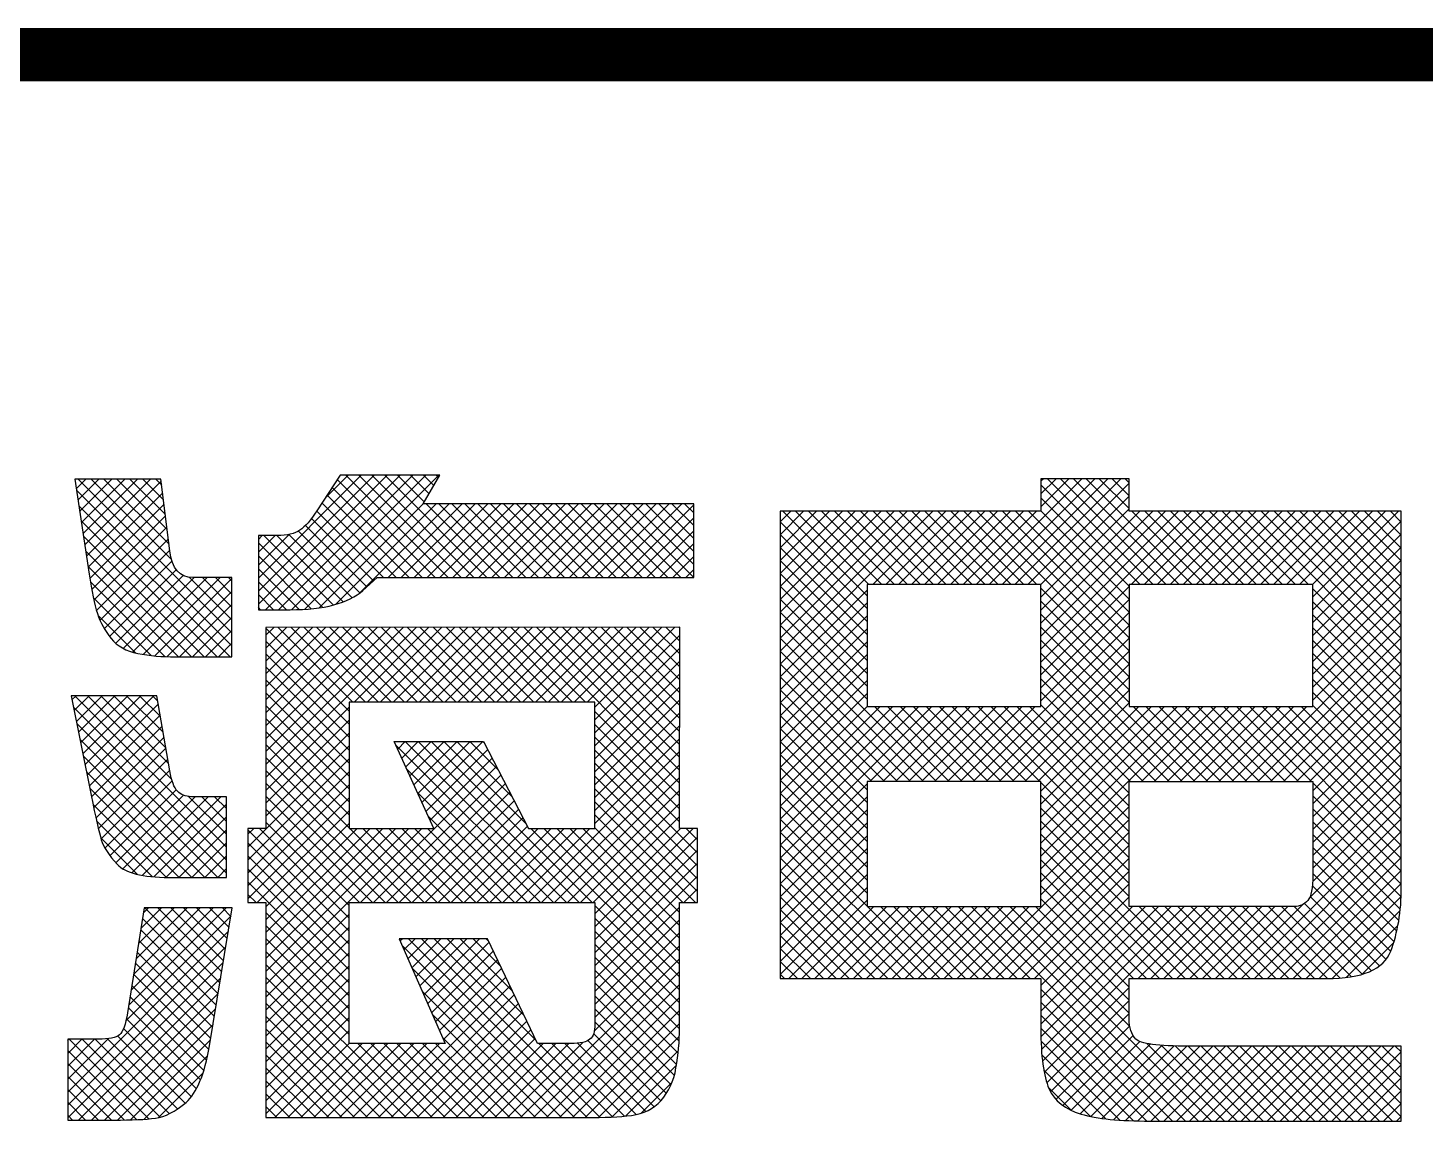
# Model space of a CAD drawing. Header units: millimetres. Extents: x -70627 to 13473, y 10065 to 69465.
# Drawn here: x 3375 to 4682, y 18068 to 19090 of the extents above; entities that cross this region are included whole.
import ezdxf
from ezdxf.enums import TextEntityAlignment as Align

# ---------------------------------------------------------------- set-up
doc = ezdxf.new("R2010")
doc.units = ezdxf.units.MM
doc.layers.add('$TD_AUDIT_GENERATED_(155)', color=7, linetype='Continuous', plot=False)
doc.layers.add('tk', color=7, linetype='Continuous')
doc.styles.add('$TD_AUDIT_GENERATED_(152)', font='', dxfattribs={"width": 0.75})
doc.styles.add('$TD_AUDIT_GENERATED_(174D)', font='', dxfattribs={"width": 0.9})
doc.styles.add('sepd_yb2', font='sepd_gbe.shx', dxfattribs={"width": 0.8, "bigfont": 'sepd_gbc.shx'})
doc.styles.add('TBZT', font='')
doc.styles.get('$TD_AUDIT_GENERATED_(152)').set_extended_font_data('SimSun')
doc.styles.get('$TD_AUDIT_GENERATED_(174D)').set_extended_font_data('SimSun')
doc.styles.get('TBZT').set_extended_font_data('SimSun')

# ---------------------------------------------------------------- blocks, each defined once
blk = doc.blocks.new('$TD_AUDIT_GENERATED_(243E)')
at = {"layer": 'tk'}
for p, q in [((769.72, 117.258), (769.809, 117.347)), ((769.736, 117.153), (769.93, 117.347)), ((771.175, 115.908), (769.736, 117.347)), ((769.752, 117.048), (770.051, 117.347)), ((769.767, 116.942), (770.172, 117.347)), ((769.783, 116.837), (770.293, 117.347)), ((769.799, 116.732), (770.413, 117.347)), ((769.815, 116.627), (770.513, 117.326)), ((770.61, 116.594), (769.857, 117.347)), ((770.587, 116.738), (769.978, 117.347)), ((770.57, 116.876), (770.099, 117.347)), ((770.552, 117.014), (770.22, 117.347)), ((770.535, 117.153), (770.341, 117.347)), ((770.518, 117.291), (770.462, 117.347)), ((771.422, 116.42), (772.384, 117.382)), ((771.422, 116.299), (772.505, 117.382)), ((771.422, 116.178), (772.626, 117.382)), ((771.489, 116.125), (772.747, 117.382)), ((771.61, 116.125), (772.867, 117.382)), ((771.731, 116.125), (772.988, 117.382)), ((771.855, 116.129), (773.109, 117.382)), ((772.044, 117.164), (772.263, 117.382)), ((773.075, 116.426), (772.16, 117.341)), ((773.196, 116.426), (772.24, 117.382)), ((773.317, 116.426), (772.361, 117.382)), ((773.438, 116.426), (772.482, 117.382)), ((773.559, 116.426), (772.603, 117.382)), ((772.974, 117.132), (772.724, 117.382)), ((773.018, 117.209), (772.844, 117.382)), ((773.063, 117.285), (772.965, 117.382)), ((773.108, 117.361), (773.086, 117.382)), ((778.134, 116.362), (779.123, 117.35)), ((778.255, 116.362), (779.244, 117.35)), ((778.376, 116.362), (779.365, 117.35)), ((778.497, 116.362), (779.486, 117.35)), ((778.739, 117.329), (778.76, 117.35)), ((778.739, 117.208), (778.881, 117.35)), ((778.739, 117.087), (779.002, 117.35)), ((779.79, 116.362), (778.802, 117.35)), ((779.911, 116.362), (778.922, 117.35)), ((780.032, 116.362), (779.043, 117.35)), ((780.153, 116.362), (779.164, 117.35)), ((779.565, 117.07), (779.285, 117.35)), ((779.565, 117.191), (779.406, 117.35)), ((779.565, 117.312), (779.527, 117.35)), ((771.175, 115.787), (769.723, 117.239)), ((769.83, 116.522), (770.527, 117.218)), ((772.833, 116.426), (772.065, 117.195)), ((772.954, 116.426), (772.112, 117.268)), ((778.618, 116.362), (779.565, 117.309)), ((779.669, 116.362), (778.739, 117.292)), ((771.157, 115.684), (769.744, 117.097)), ((769.846, 116.417), (770.54, 117.111)), ((771.99, 116.142), (772.965, 117.117)), ((772.712, 116.426), (772.017, 117.122)), ((772.143, 116.174), (773.085, 117.116)), ((772.374, 116.285), (773.206, 117.116)), ((772.637, 116.426), (773.327, 117.116)), ((772.758, 116.426), (773.448, 117.116)), ((772.879, 116.426), (773.569, 117.116)), ((773.68, 116.426), (772.99, 117.116)), ((772.999, 116.426), (773.69, 117.116)), ((773.801, 116.426), (773.11, 117.116)), ((773.12, 116.426), (773.811, 117.116)), ((773.922, 116.426), (773.231, 117.116)), ((773.241, 116.426), (773.932, 117.116)), ((774.043, 116.426), (773.352, 117.116)), ((773.362, 116.426), (774.052, 117.116)), ((774.163, 116.426), (773.473, 117.116)), ((773.483, 116.426), (774.173, 117.116)), ((774.284, 116.426), (773.594, 117.116)), ((773.604, 116.426), (774.294, 117.116)), ((774.405, 116.426), (773.715, 117.116)), ((773.725, 116.426), (774.415, 117.116)), ((774.526, 116.426), (773.836, 117.116)), ((773.846, 116.426), (774.536, 117.116)), ((774.647, 116.426), (773.957, 117.116)), ((773.967, 116.426), (774.657, 117.116)), ((774.768, 116.426), (774.078, 117.116)), ((774.088, 116.426), (774.778, 117.116)), ((774.889, 116.426), (774.199, 117.116)), ((774.209, 116.426), (774.899, 117.116)), ((775.01, 116.426), (774.32, 117.116)), ((774.33, 116.426), (775.02, 117.116)), ((775.131, 116.426), (774.44, 117.116)), ((774.45, 116.426), (775.141, 117.116)), ((775.252, 116.426), (774.561, 117.116)), ((774.571, 116.426), (775.262, 117.116)), ((775.373, 116.426), (774.682, 117.116)), ((774.692, 116.426), (775.383, 117.116)), ((775.493, 116.427), (774.803, 117.116)), ((774.813, 116.426), (775.493, 117.106)), ((775.493, 116.548), (774.924, 117.116)), ((775.493, 116.669), (775.045, 117.116)), ((775.493, 116.79), (775.166, 117.116)), ((775.493, 116.911), (775.287, 117.116)), ((775.493, 117.031), (775.408, 117.116)), ((778.739, 116.362), (779.565, 117.188)), ((779.565, 116.345), (778.739, 117.171)), ((778.739, 116.241), (779.565, 117.067)), ((771.036, 115.684), (769.765, 116.955)), ((769.864, 116.313), (770.554, 117.003)), ((772.5, 116.396), (771.919, 116.977)), ((772.592, 116.426), (771.969, 117.048)), ((774.934, 116.426), (775.493, 116.985)), ((776.301, 116.947), (776.4, 117.045)), ((776.301, 116.826), (776.521, 117.045)), ((776.301, 116.705), (776.642, 117.045)), ((776.301, 116.584), (776.763, 117.045)), ((776.301, 116.463), (776.884, 117.045)), ((776.301, 116.342), (777.004, 117.045)), ((776.301, 116.221), (777.125, 117.045)), ((776.301, 116.101), (777.246, 117.045)), ((776.301, 115.98), (777.367, 117.045)), ((776.301, 115.859), (777.488, 117.045)), ((776.301, 115.738), (777.609, 117.045)), ((776.301, 115.617), (777.73, 117.045)), ((777.115, 116.135), (776.301, 116.948)), ((777.115, 116.256), (776.325, 117.045)), ((777.13, 116.362), (776.446, 117.045)), ((777.251, 116.362), (776.567, 117.045)), ((777.372, 116.362), (776.688, 117.045)), ((777.493, 116.362), (776.809, 117.045)), ((777.614, 116.362), (776.93, 117.045)), ((777.734, 116.362), (777.051, 117.045)), ((777.167, 116.362), (777.851, 117.045)), ((777.855, 116.362), (777.172, 117.045)), ((777.288, 116.362), (777.972, 117.045)), ((777.976, 116.362), (777.292, 117.045)), ((777.409, 116.362), (778.093, 117.045)), ((778.097, 116.362), (777.413, 117.045)), ((777.53, 116.362), (778.214, 117.045)), ((778.218, 116.362), (777.534, 117.045)), ((777.651, 116.362), (778.334, 117.045)), ((778.339, 116.362), (777.655, 117.045)), ((777.772, 116.362), (778.455, 117.045)), ((778.46, 116.362), (777.776, 117.045)), ((777.893, 116.362), (778.576, 117.045)), ((778.581, 116.362), (777.897, 117.045)), ((778.013, 116.362), (778.697, 117.045)), ((778.702, 116.362), (778.018, 117.045)), ((779.565, 115.619), (778.139, 117.045)), ((779.565, 115.74), (778.26, 117.045)), ((779.565, 115.861), (778.381, 117.045)), ((779.565, 115.982), (778.502, 117.045)), ((779.565, 116.103), (778.623, 117.045)), ((779.565, 116.224), (778.739, 117.05)), ((778.739, 116.12), (779.665, 117.045)), ((778.739, 115.999), (779.785, 117.045)), ((778.739, 115.878), (779.906, 117.045)), ((778.739, 115.757), (780.027, 117.045)), ((778.739, 115.636), (780.148, 117.045)), ((779.585, 116.362), (780.269, 117.045)), ((780.274, 116.362), (779.59, 117.045)), ((779.706, 116.362), (780.39, 117.045)), ((780.395, 116.362), (779.711, 117.045)), ((779.827, 116.362), (780.511, 117.045)), ((780.515, 116.362), (779.832, 117.045)), ((779.948, 116.362), (780.632, 117.045)), ((780.636, 116.362), (779.953, 117.045)), ((780.069, 116.362), (780.753, 117.045)), ((780.757, 116.362), (780.074, 117.045)), ((780.19, 116.362), (780.874, 117.045)), ((780.878, 116.362), (780.194, 117.045)), ((780.311, 116.362), (780.995, 117.045)), ((780.999, 116.362), (780.315, 117.045)), ((780.432, 116.362), (781.116, 117.045)), ((781.12, 116.362), (780.436, 117.045)), ((780.553, 116.362), (781.236, 117.045)), ((781.241, 116.362), (780.557, 117.045)), ((780.674, 116.362), (781.357, 117.045)), ((782.11, 115.614), (780.678, 117.045)), ((780.794, 116.362), (781.478, 117.045)), ((782.11, 115.735), (780.799, 117.045)), ((780.915, 116.362), (781.599, 117.045)), ((782.11, 115.856), (780.92, 117.045)), ((781.036, 116.362), (781.72, 117.045)), ((782.11, 115.977), (781.041, 117.045)), ((781.157, 116.362), (781.841, 117.045)), ((782.11, 116.097), (781.162, 117.045)), ((781.278, 116.362), (781.962, 117.045)), ((781.283, 116.246), (782.083, 117.045)), ((782.11, 116.218), (781.283, 117.045)), ((781.283, 116.125), (782.11, 116.952)), ((782.11, 116.339), (781.404, 117.045)), ((782.11, 116.46), (781.525, 117.045)), ((782.11, 116.581), (781.645, 117.045)), ((782.11, 116.702), (781.766, 117.045)), ((782.11, 116.823), (781.887, 117.045)), ((782.11, 116.944), (782.008, 117.045)), ((770.915, 115.684), (769.787, 116.813)), ((769.884, 116.213), (770.567, 116.896)), ((771.422, 116.541), (771.709, 116.828)), ((771.422, 116.783), (771.457, 116.818)), ((771.422, 116.662), (771.578, 116.818)), ((772.123, 116.169), (771.474, 116.818)), ((772.215, 116.198), (771.595, 116.818)), ((772.298, 116.236), (771.706, 116.828)), ((772.372, 116.283), (771.796, 116.859)), ((772.437, 116.339), (771.863, 116.913)), ((775.055, 116.426), (775.493, 116.864)), ((777.115, 116.014), (776.301, 116.828)), ((781.283, 116.004), (782.11, 116.831)), ((770.795, 115.684), (769.808, 116.671)), ((769.909, 116.117), (770.581, 116.788)), ((769.941, 116.028), (770.594, 116.681)), ((772.024, 116.147), (771.422, 116.75)), ((775.176, 116.426), (775.493, 116.743)), ((777.115, 115.893), (776.301, 116.707)), ((781.283, 115.883), (782.11, 116.71)), ((769.982, 115.948), (770.614, 116.58)), ((771.917, 116.133), (771.422, 116.629)), ((775.297, 116.426), (775.493, 116.622)), ((777.115, 115.772), (776.301, 116.586)), ((781.283, 115.762), (782.11, 116.589)), ((770.674, 115.684), (769.829, 116.528)), ((770.03, 115.875), (770.654, 116.499)), ((770.088, 115.812), (770.72, 116.444)), ((770.159, 115.763), (770.823, 116.426)), ((770.246, 115.728), (770.944, 116.426)), ((770.346, 115.707), (771.065, 116.426)), ((770.453, 115.693), (771.175, 116.416)), ((771.175, 116.029), (770.776, 116.428)), ((771.175, 116.15), (770.899, 116.426)), ((771.175, 116.271), (771.02, 116.426)), ((771.175, 116.392), (771.141, 116.426)), ((771.803, 116.126), (771.422, 116.508)), ((775.418, 116.426), (775.493, 116.501)), ((775.494, 116.426), (775.493, 116.427)), ((777.115, 115.651), (776.301, 116.465)), ((781.283, 115.641), (782.11, 116.468)), ((770.551, 115.686), (769.851, 116.386)), ((770.566, 115.685), (771.175, 116.295)), ((771.684, 116.125), (771.422, 116.387)), ((777.115, 115.53), (776.301, 116.344)), ((776.301, 115.496), (777.115, 116.309)), ((778.739, 115.515), (779.565, 116.342)), ((779.565, 115.498), (778.739, 116.325)), ((781.283, 115.521), (782.11, 116.347)), ((782.11, 115.493), (781.283, 116.319)), ((770.419, 115.697), (769.879, 116.237)), ((770.685, 115.684), (771.175, 116.174)), ((771.563, 116.125), (771.422, 116.266)), ((777.115, 115.409), (776.301, 116.223)), ((776.301, 115.375), (777.115, 116.189)), ((778.739, 115.394), (779.565, 116.221)), ((779.565, 115.377), (778.739, 116.204)), ((781.283, 115.4), (782.11, 116.226)), ((782.11, 115.372), (781.283, 116.198)), ((770.274, 115.721), (769.924, 116.071)), ((770.806, 115.684), (771.175, 116.053)), ((771.442, 116.125), (771.422, 116.145)), ((777.115, 115.288), (776.301, 116.102)), ((776.301, 115.254), (777.115, 116.068)), ((778.739, 115.273), (779.565, 116.1)), ((779.565, 115.256), (778.739, 116.083)), ((781.283, 115.279), (782.11, 116.105)), ((782.11, 115.251), (781.283, 116.077)), ((770.927, 115.684), (771.175, 115.932)), ((771.493, 115.645), (771.807, 115.96)), ((771.493, 115.524), (771.928, 115.96)), ((771.493, 115.403), (772.049, 115.96)), ((771.493, 115.282), (772.17, 115.96)), ((771.493, 115.161), (772.291, 115.96)), ((771.493, 115.04), (772.412, 115.96)), ((771.493, 114.919), (772.533, 115.96)), ((771.493, 114.799), (772.654, 115.96)), ((771.493, 114.678), (772.775, 115.96)), ((771.493, 114.557), (772.896, 115.96)), ((771.493, 115.887), (771.565, 115.959)), ((771.493, 115.766), (771.686, 115.959)), ((772.271, 115.175), (771.493, 115.953)), ((772.304, 115.262), (771.607, 115.959)), ((772.425, 115.262), (771.728, 115.96)), ((772.546, 115.262), (771.849, 115.96)), ((772.667, 115.262), (771.97, 115.96)), ((772.788, 115.262), (772.091, 115.96)), ((772.909, 115.262), (772.211, 115.96)), ((772.319, 115.262), (773.017, 115.961)), ((773.03, 115.262), (772.332, 115.96)), ((772.44, 115.262), (773.138, 115.961)), ((773.151, 115.262), (772.453, 115.96)), ((772.561, 115.262), (773.26, 115.961)), ((773.272, 115.262), (772.574, 115.96)), ((772.682, 115.262), (773.381, 115.961)), ((773.393, 115.262), (772.695, 115.96)), ((772.803, 115.262), (773.502, 115.961)), ((773.513, 115.262), (772.815, 115.96)), ((772.924, 115.262), (773.623, 115.961)), ((773.634, 115.262), (772.936, 115.96)), ((773.045, 115.262), (773.744, 115.961)), ((773.755, 115.262), (773.057, 115.961)), ((773.166, 115.262), (773.865, 115.961)), ((773.876, 115.262), (773.178, 115.961)), ((773.287, 115.262), (773.986, 115.961)), ((773.997, 115.262), (773.299, 115.961)), ((773.408, 115.262), (774.107, 115.961)), ((774.118, 115.262), (773.42, 115.961)), ((773.529, 115.262), (774.228, 115.961)), ((774.239, 115.262), (773.54, 115.961)), ((773.649, 115.262), (774.349, 115.962)), ((774.36, 115.262), (773.661, 115.961)), ((773.77, 115.262), (774.47, 115.962)), ((774.481, 115.262), (773.782, 115.961)), ((773.891, 115.262), (774.591, 115.962)), ((775.361, 114.504), (773.903, 115.961)), ((774.012, 115.262), (774.712, 115.962)), ((775.361, 114.624), (774.024, 115.961)), ((774.133, 115.262), (774.833, 115.962)), ((775.361, 114.745), (774.145, 115.961)), ((774.254, 115.262), (774.954, 115.962)), ((775.361, 114.866), (774.265, 115.961)), ((774.375, 115.262), (775.075, 115.962)), ((775.361, 114.986), (774.386, 115.962)), ((774.496, 115.262), (775.196, 115.962)), ((775.362, 115.107), (774.507, 115.962)), ((774.569, 115.215), (775.317, 115.962)), ((774.569, 115.094), (775.363, 115.888)), ((775.362, 115.228), (774.628, 115.962)), ((775.362, 115.349), (774.749, 115.962)), ((775.362, 115.469), (774.869, 115.962)), ((775.362, 115.59), (774.99, 115.962)), ((775.363, 115.711), (775.111, 115.962)), ((775.363, 115.831), (775.232, 115.962)), ((775.363, 115.952), (775.353, 115.962)), ((777.762, 114.52), (776.301, 115.981)), ((776.301, 115.133), (777.115, 115.947)), ((778.107, 114.52), (779.565, 115.979)), ((780.18, 114.52), (778.739, 115.962)), ((780.646, 114.52), (782.11, 115.984)), ((782.11, 115.13), (781.283, 115.957)), ((771.048, 115.684), (771.175, 115.811)), ((772.271, 115.054), (771.493, 115.832)), ((774.569, 114.973), (775.363, 115.767)), ((777.641, 114.52), (776.301, 115.86)), ((776.301, 115.012), (777.115, 115.826)), ((778.228, 114.52), (779.565, 115.858)), ((780.059, 114.52), (778.739, 115.841)), ((780.767, 114.52), (782.11, 115.863)), ((782.11, 115.009), (781.283, 115.836)), ((771.169, 115.684), (771.175, 115.69)), ((772.271, 114.933), (771.493, 115.711)), ((774.569, 114.852), (775.363, 115.645)), ((777.52, 114.52), (776.301, 115.739)), ((776.301, 114.891), (777.115, 115.705)), ((778.349, 114.52), (779.565, 115.737)), ((779.938, 114.52), (778.739, 115.72)), ((780.888, 114.52), (782.11, 115.742)), ((782.11, 114.888), (781.283, 115.715)), ((772.271, 114.812), (771.493, 115.59)), ((774.569, 114.731), (775.362, 115.524)), ((777.399, 114.52), (776.301, 115.618)), ((776.301, 114.77), (777.115, 115.584)), ((777.278, 114.52), (776.301, 115.497)), ((778.47, 114.52), (779.565, 115.616)), ((778.59, 114.52), (779.565, 115.495)), ((779.818, 114.52), (778.739, 115.599)), ((781.009, 114.52), (782.11, 115.621)), ((781.13, 114.52), (782.11, 115.501)), ((782.11, 114.767), (781.283, 115.594)), ((772.271, 114.691), (771.493, 115.469)), ((774.569, 114.61), (775.362, 115.403)), ((776.301, 114.65), (777.115, 115.463)), ((777.157, 114.52), (776.301, 115.377)), ((778.711, 114.52), (779.565, 115.374)), ((779.697, 114.52), (778.739, 115.478)), ((781.251, 114.52), (782.11, 115.38)), ((782.11, 114.646), (781.283, 115.473)), ((769.679, 115.282), (769.718, 115.321)), ((769.699, 115.182), (769.839, 115.321)), ((771.123, 113.904), (769.707, 115.321)), ((769.72, 115.081), (769.96, 115.321)), ((769.74, 114.98), (770.08, 115.321)), ((769.76, 114.88), (770.201, 115.321)), ((769.781, 114.779), (770.322, 115.321)), ((769.801, 114.679), (770.443, 115.321)), ((769.821, 114.578), (770.486, 115.242)), ((770.612, 114.536), (769.828, 115.321)), ((770.583, 114.687), (769.948, 115.321)), ((770.557, 114.833), (770.069, 115.321)), ((770.531, 114.98), (770.19, 115.321)), ((770.506, 115.126), (770.311, 115.321)), ((770.48, 115.273), (770.432, 115.321)), ((772.271, 114.57), (771.493, 115.348)), ((774.569, 114.489), (775.362, 115.282)), ((776.301, 114.529), (777.115, 115.342)), ((777.115, 114.442), (776.301, 115.256)), ((779.576, 114.52), (778.739, 115.357)), ((778.739, 114.427), (779.565, 115.253)), ((779.565, 114.41), (778.739, 115.236)), ((782.11, 114.526), (781.283, 115.352)), ((781.283, 114.432), (782.11, 115.259)), ((771.123, 113.783), (769.693, 115.214)), ((769.842, 114.477), (770.504, 115.139)), ((772.271, 114.45), (771.493, 115.228)), ((771.493, 114.436), (772.271, 115.214)), ((772.271, 114.329), (771.493, 115.107)), ((775.36, 114.383), (774.569, 115.174)), ((774.569, 114.368), (775.362, 115.161)), ((776.301, 114.408), (777.115, 115.221)), ((776.301, 114.287), (777.235, 115.221)), ((776.301, 114.166), (777.356, 115.221)), ((776.301, 114.045), (777.477, 115.221)), ((776.301, 113.924), (777.598, 115.221)), ((776.301, 113.803), (777.719, 115.221)), ((777.115, 114.321), (776.301, 115.135)), ((777.139, 114.52), (777.84, 115.221)), ((777.883, 114.52), (777.183, 115.221)), ((777.26, 114.52), (777.961, 115.221)), ((778.004, 114.52), (777.304, 115.221)), ((777.381, 114.52), (778.082, 115.221)), ((778.125, 114.52), (777.424, 115.221)), ((777.502, 114.52), (778.203, 115.221)), ((778.246, 114.52), (777.545, 115.221)), ((777.623, 114.52), (778.323, 115.221)), ((778.367, 114.52), (777.666, 115.221)), ((777.744, 114.52), (778.444, 115.221)), ((778.488, 114.52), (777.787, 115.221)), ((777.865, 114.52), (778.565, 115.221)), ((778.608, 114.52), (777.908, 115.221)), ((777.986, 114.52), (778.686, 115.221)), ((778.729, 114.52), (778.029, 115.221)), ((779.565, 113.805), (778.15, 115.221)), ((779.565, 113.926), (778.271, 115.221)), ((779.565, 114.047), (778.392, 115.221)), ((779.565, 114.168), (778.513, 115.221)), ((779.565, 114.289), (778.634, 115.221)), ((778.739, 114.306), (779.654, 115.221)), ((778.739, 114.185), (779.774, 115.221)), ((778.739, 114.064), (779.895, 115.221)), ((778.739, 113.943), (780.016, 115.221)), ((778.739, 113.822), (780.137, 115.221)), ((778.739, 113.701), (780.258, 115.221)), ((780.301, 114.52), (779.601, 115.221)), ((779.679, 114.52), (780.379, 115.221)), ((780.422, 114.52), (779.722, 115.221)), ((779.8, 114.52), (780.5, 115.221)), ((780.543, 114.52), (779.843, 115.221)), ((779.921, 114.52), (780.621, 115.221)), ((780.664, 114.52), (779.964, 115.221)), ((780.041, 114.52), (780.742, 115.221)), ((780.785, 114.52), (780.085, 115.221)), ((780.162, 114.52), (780.863, 115.221)), ((780.906, 114.52), (780.205, 115.221)), ((780.283, 114.52), (780.984, 115.221)), ((781.027, 114.52), (780.326, 115.221)), ((780.404, 114.52), (781.104, 115.221)), ((781.148, 114.52), (780.447, 115.221)), ((780.525, 114.52), (781.225, 115.221)), ((781.269, 114.52), (780.568, 115.221)), ((782.11, 113.8), (780.689, 115.221)), ((782.11, 113.921), (780.81, 115.221)), ((782.11, 114.042), (780.931, 115.221)), ((782.11, 114.163), (781.052, 115.221)), ((782.11, 114.284), (781.173, 115.221)), ((782.11, 114.405), (781.283, 115.231)), ((781.283, 114.311), (782.11, 115.138)), ((771.123, 113.662), (769.723, 115.062)), ((769.862, 114.377), (770.522, 115.036)), ((771.493, 114.315), (772.271, 115.093)), ((772.271, 114.208), (771.493, 114.986)), ((771.493, 114.194), (772.271, 114.972)), ((775.36, 114.262), (774.569, 115.053)), ((774.569, 114.247), (775.361, 115.04)), ((777.115, 114.2), (776.301, 115.014)), ((781.283, 114.19), (782.11, 115.017)), ((771.042, 113.622), (769.754, 114.911)), ((769.882, 114.276), (770.54, 114.934)), ((771.324, 113.904), (772.271, 114.851)), ((772.271, 114.087), (771.493, 114.865)), ((774.181, 113.386), (772.707, 114.859)), ((772.725, 114.821), (772.796, 114.893)), ((772.762, 114.738), (772.917, 114.893)), ((774.302, 113.386), (772.795, 114.893)), ((772.8, 114.655), (773.038, 114.893)), ((772.838, 114.572), (773.159, 114.893)), ((772.876, 114.489), (773.28, 114.893)), ((772.913, 114.406), (773.401, 114.893)), ((774.423, 113.386), (772.916, 114.893)), ((772.951, 114.322), (773.522, 114.893)), ((774.544, 113.386), (773.037, 114.893)), ((773.921, 114.13), (773.157, 114.893)), ((773.793, 114.379), (773.278, 114.893)), ((773.665, 114.627), (773.399, 114.893)), ((773.537, 114.876), (773.52, 114.893)), ((775.36, 114.141), (774.569, 114.932)), ((774.569, 114.126), (775.361, 114.919)), ((777.115, 114.079), (776.301, 114.893)), ((781.283, 114.07), (782.11, 114.896)), ((770.921, 113.622), (769.785, 114.759)), ((769.903, 114.176), (770.558, 114.831)), ((769.926, 114.078), (770.576, 114.728)), ((771.324, 113.784), (772.271, 114.73)), ((772.851, 113.386), (771.493, 114.744)), ((772.989, 114.239), (773.567, 114.817)), ((773.027, 114.156), (773.608, 114.738)), ((773.949, 113.386), (775.361, 114.798)), ((775.528, 113.852), (774.569, 114.812)), ((777.115, 113.958), (776.301, 114.772)), ((781.283, 113.949), (782.11, 114.775)), ((770.8, 113.622), (769.815, 114.608)), ((769.951, 113.982), (770.594, 114.625)), ((771.324, 113.663), (772.271, 114.609)), ((772.73, 113.386), (771.493, 114.623)), ((772.377, 113.386), (773.649, 114.658)), ((774.06, 113.386), (772.808, 114.638)), ((774.07, 113.386), (775.361, 114.676)), ((775.528, 113.731), (774.569, 114.691)), ((777.115, 113.838), (776.301, 114.651)), ((781.283, 113.828), (782.11, 114.654)), ((770.68, 113.622), (769.846, 114.456)), ((769.986, 113.897), (770.615, 114.526)), ((771.324, 113.542), (772.271, 114.488)), ((772.609, 113.386), (771.493, 114.502)), ((772.498, 113.386), (773.69, 114.578)), ((772.619, 113.386), (773.731, 114.498)), ((774.191, 113.386), (775.361, 114.555)), ((775.528, 113.61), (774.569, 114.57)), ((775.528, 113.489), (774.569, 114.449)), ((777.115, 113.717), (776.301, 114.53)), ((776.301, 113.682), (777.115, 114.496)), ((779.565, 113.684), (778.739, 114.511)), ((781.283, 113.707), (782.11, 114.533)), ((782.11, 113.679), (781.283, 114.506)), ((770.034, 113.824), (770.653, 114.442)), ((770.089, 113.758), (770.721, 114.39)), ((770.155, 113.702), (770.83, 114.377)), ((770.238, 113.665), (770.951, 114.377)), ((770.335, 113.641), (771.072, 114.377)), ((771.123, 114.025), (770.77, 114.379)), ((771.123, 114.146), (770.892, 114.377)), ((771.123, 114.267), (771.013, 114.377)), ((771.324, 113.421), (772.271, 114.367)), ((772.488, 113.386), (771.493, 114.381)), ((772.74, 113.386), (773.772, 114.418)), ((772.861, 113.386), (773.813, 114.338)), ((773.939, 113.386), (772.909, 114.416)), ((774.312, 113.386), (775.36, 114.434)), ((775.511, 113.386), (774.569, 114.328)), ((777.115, 113.596), (776.301, 114.409)), ((776.301, 113.561), (777.115, 114.375)), ((778.739, 113.581), (779.565, 114.407)), ((779.565, 113.564), (778.739, 114.39)), ((781.282, 113.584), (782.11, 114.412)), ((782.11, 113.558), (781.283, 114.385)), ((770.559, 113.623), (769.876, 114.305)), ((770.443, 113.628), (771.123, 114.308)), ((770.559, 113.623), (771.123, 114.187)), ((771.41, 113.386), (772.271, 114.246)), ((772.367, 113.386), (771.493, 114.26)), ((772.982, 113.386), (773.855, 114.258)), ((773.818, 113.386), (773.009, 114.195)), ((774.433, 113.386), (775.36, 114.313)), ((774.554, 113.386), (775.36, 114.192)), ((775.39, 113.386), (774.569, 114.207)), ((777.115, 113.475), (776.301, 114.288)), ((776.301, 113.44), (777.115, 114.254)), ((778.739, 113.46), (779.565, 114.286)), ((779.565, 113.443), (778.739, 114.269)), ((781.253, 113.435), (782.11, 114.291)), ((782.108, 113.439), (781.283, 114.264)), ((770.432, 113.629), (769.909, 114.151)), ((770.679, 113.622), (771.123, 114.066)), ((771.324, 114.025), (771.378, 114.079)), ((772.271, 113.12), (771.324, 114.066)), ((772.271, 113.24), (771.432, 114.079)), ((772.271, 113.361), (771.493, 114.139)), ((771.493, 113.348), (772.271, 114.126)), ((771.493, 113.227), (772.345, 114.079)), ((771.493, 113.106), (772.466, 114.079)), ((771.493, 112.985), (772.587, 114.079)), ((771.493, 112.864), (772.708, 114.079)), ((771.493, 112.743), (772.829, 114.079)), ((771.493, 112.622), (772.95, 114.079)), ((772.972, 113.386), (772.278, 114.079)), ((773.093, 113.386), (772.399, 114.079)), ((773.214, 113.386), (772.52, 114.079)), ((773.335, 113.386), (772.641, 114.079)), ((773.456, 113.386), (772.762, 114.079)), ((773.576, 113.386), (772.883, 114.079)), ((773.697, 113.386), (773.004, 114.079)), ((773.103, 113.386), (773.896, 114.178)), ((773.224, 113.386), (773.937, 114.099)), ((773.345, 113.386), (774.038, 114.079)), ((773.466, 113.386), (774.159, 114.079)), ((773.586, 113.386), (774.28, 114.079)), ((773.707, 113.386), (774.401, 114.079)), ((773.828, 113.386), (774.522, 114.079)), ((775.36, 112.691), (773.971, 114.079)), ((775.36, 112.812), (774.092, 114.079)), ((775.36, 112.932), (774.213, 114.079)), ((775.36, 113.053), (774.334, 114.079)), ((775.36, 113.174), (774.455, 114.079)), ((775.36, 113.295), (774.569, 114.086)), ((774.569, 113.28), (775.368, 114.079)), ((774.569, 113.159), (775.489, 114.079)), ((775.528, 113.973), (775.422, 114.079)), ((777.115, 113.354), (776.301, 114.167)), ((776.301, 113.319), (777.115, 114.133)), ((778.076, 112.676), (779.565, 114.165)), ((780.211, 112.676), (778.739, 114.148)), ((780.615, 112.676), (782.11, 114.17)), ((782.1, 113.326), (781.283, 114.143)), ((770.288, 113.651), (769.948, 113.991)), ((770.8, 113.622), (771.123, 113.945)), ((772.271, 112.999), (771.324, 113.945)), ((774.569, 113.038), (775.528, 113.998)), ((777.672, 112.676), (776.301, 114.046)), ((776.301, 113.199), (777.115, 114.012)), ((777.551, 112.676), (776.301, 113.926)), ((778.197, 112.676), (779.565, 114.044)), ((780.09, 112.676), (778.739, 114.027)), ((780.736, 112.676), (782.11, 114.05)), ((780.857, 112.676), (782.11, 113.929)), ((782.086, 113.219), (781.283, 114.022)), ((770.921, 113.622), (771.123, 113.825)), ((772.271, 112.878), (771.324, 113.824)), ((774.569, 112.917), (775.528, 113.877)), ((776.301, 113.078), (777.115, 113.891)), ((777.43, 112.676), (776.301, 113.805)), ((778.318, 112.676), (779.565, 113.923)), ((778.439, 112.676), (779.565, 113.802)), ((779.969, 112.676), (778.739, 113.906)), ((780.978, 112.676), (782.11, 113.808)), ((782.067, 113.118), (781.283, 113.901)), ((771.042, 113.622), (771.123, 113.704)), ((772.271, 112.757), (771.324, 113.703)), ((774.569, 112.796), (775.528, 113.756)), ((776.301, 112.957), (777.115, 113.77)), ((777.309, 112.676), (776.301, 113.684)), ((778.56, 112.676), (779.565, 113.681)), ((779.848, 112.676), (778.739, 113.785)), ((779.727, 112.676), (778.739, 113.665)), ((781.099, 112.676), (782.11, 113.687)), ((782.041, 113.022), (781.283, 113.78)), ((772.271, 112.636), (771.324, 113.582)), ((774.569, 112.675), (775.528, 113.635)), ((776.301, 112.836), (777.115, 113.649)), ((777.188, 112.676), (776.301, 113.563)), ((778.681, 112.676), (779.565, 113.561)), ((779.607, 112.676), (778.739, 113.544)), ((781.22, 112.676), (782.11, 113.566)), ((781.967, 112.855), (781.279, 113.543)), ((782.01, 112.932), (781.283, 113.659)), ((771.4, 113.386), (771.324, 113.461)), ((775.4, 113.386), (775.528, 113.514)), ((776.301, 112.715), (777.115, 113.528)), ((777.067, 112.676), (776.301, 113.442)), ((776.383, 112.676), (777.115, 113.408)), ((778.739, 112.613), (779.565, 113.44)), ((779.565, 112.596), (778.739, 113.423)), ((781.906, 112.795), (781.257, 113.444)), ((781.341, 112.676), (782.108, 113.443)), ((770.211, 112.429), (771.12, 113.337)), ((770.234, 112.572), (770.999, 113.337)), ((770.257, 112.716), (770.878, 113.337)), ((770.279, 112.86), (770.757, 113.337)), ((770.302, 113.003), (770.636, 113.337)), ((770.325, 113.147), (770.515, 113.337)), ((770.348, 113.291), (770.394, 113.337)), ((771.062, 112.635), (770.36, 113.337)), ((771.079, 112.739), (770.481, 113.337)), ((771.096, 112.843), (770.602, 113.337)), ((771.114, 112.947), (770.723, 113.337)), ((771.131, 113.05), (770.844, 113.337)), ((771.148, 113.154), (770.965, 113.337)), ((771.165, 113.258), (771.086, 113.337)), ((772.271, 112.515), (771.493, 113.293)), ((771.493, 112.501), (772.271, 113.279)), ((775.36, 112.57), (774.569, 113.361)), ((774.569, 112.554), (775.36, 113.345)), ((775.521, 113.386), (775.528, 113.393)), ((776.946, 112.676), (776.301, 113.321)), ((776.504, 112.676), (777.178, 113.35)), ((776.625, 112.676), (777.299, 113.35)), ((776.746, 112.676), (777.42, 113.35)), ((776.867, 112.676), (777.541, 113.35)), ((776.988, 112.676), (777.662, 113.35)), ((777.109, 112.676), (777.783, 113.35)), ((777.793, 112.676), (777.118, 113.35)), ((777.23, 112.676), (777.904, 113.35)), ((777.914, 112.676), (777.239, 113.35)), ((777.35, 112.676), (778.025, 113.35)), ((778.035, 112.676), (777.36, 113.35)), ((777.471, 112.676), (778.146, 113.35)), ((778.156, 112.676), (777.481, 113.35)), ((777.592, 112.676), (778.267, 113.35)), ((778.276, 112.676), (777.602, 113.35)), ((777.713, 112.676), (778.388, 113.35)), ((778.397, 112.676), (777.723, 113.35)), ((777.834, 112.676), (778.508, 113.35)), ((778.518, 112.676), (777.844, 113.35)), ((777.955, 112.676), (778.629, 113.35)), ((778.639, 112.676), (777.965, 113.35)), ((780.092, 111.344), (778.086, 113.35)), ((780.213, 111.344), (778.207, 113.35)), ((780.334, 111.344), (778.328, 113.35)), ((779.572, 112.227), (778.449, 113.35)), ((779.565, 112.354), (778.569, 113.35)), ((779.565, 112.475), (778.69, 113.35)), ((778.739, 112.492), (779.597, 113.35)), ((778.739, 112.371), (779.718, 113.35)), ((778.739, 112.25), (779.839, 113.35)), ((778.74, 112.13), (779.959, 113.35)), ((778.744, 112.014), (780.08, 113.35)), ((778.754, 111.903), (780.201, 113.35)), ((779.648, 112.676), (780.322, 113.35)), ((780.332, 112.676), (779.658, 113.35)), ((779.769, 112.676), (780.443, 113.35)), ((780.453, 112.676), (779.779, 113.35)), ((779.89, 112.676), (780.564, 113.35)), ((780.574, 112.676), (779.9, 113.35)), ((780.011, 112.676), (780.685, 113.35)), ((780.695, 112.676), (780.02, 113.35)), ((780.132, 112.676), (780.806, 113.35)), ((780.816, 112.676), (780.141, 113.35)), ((780.252, 112.676), (780.927, 113.35)), ((780.937, 112.676), (780.262, 113.35)), ((780.373, 112.676), (781.048, 113.35)), ((781.058, 112.676), (780.383, 113.35)), ((780.494, 112.676), (781.185, 113.367)), ((781.178, 112.676), (780.504, 113.35)), ((781.299, 112.676), (780.625, 113.35)), ((781.42, 112.676), (780.746, 113.35)), ((781.537, 112.68), (780.867, 113.35)), ((781.644, 112.693), (780.988, 113.35)), ((781.743, 112.716), (781.109, 113.35)), ((781.831, 112.749), (781.203, 113.377)), ((781.462, 112.677), (782.099, 113.313)), ((770.183, 112.28), (771.166, 113.263)), ((771.045, 112.532), (770.339, 113.237)), ((772.271, 112.394), (771.493, 113.172)), ((771.493, 112.38), (772.271, 113.158)), ((775.36, 112.449), (774.569, 113.24)), ((774.569, 112.433), (775.36, 113.224)), ((776.825, 112.676), (776.301, 113.2)), ((781.593, 112.686), (782.078, 113.171)), ((769.639, 111.614), (771.142, 113.118)), ((771.01, 112.324), (770.306, 113.028)), ((771.028, 112.428), (770.323, 113.133)), ((772.271, 112.273), (771.493, 113.051)), ((771.493, 112.259), (772.271, 113.037)), ((772.746, 113.029), (772.766, 113.049)), ((772.783, 112.945), (772.887, 113.049)), ((772.82, 112.861), (773.008, 113.049)), ((774.498, 111.376), (772.825, 113.049)), ((772.857, 112.777), (773.128, 113.049)), ((772.894, 112.693), (773.249, 113.049)), ((772.931, 112.609), (773.37, 113.049)), ((774.617, 111.377), (772.946, 113.049)), ((772.968, 112.525), (773.491, 113.049)), ((773.005, 112.441), (773.58, 113.016)), ((774.017, 112.099), (773.067, 113.049)), ((773.907, 112.33), (773.188, 113.049)), ((773.796, 112.561), (773.309, 113.049)), ((773.686, 112.792), (773.43, 113.049)), ((773.576, 113.023), (773.551, 113.049)), ((775.36, 112.328), (774.569, 113.119)), ((774.569, 112.313), (775.36, 113.103)), ((776.705, 112.676), (776.301, 113.079)), ((769.639, 111.493), (771.118, 112.973)), ((770.993, 112.221), (770.29, 112.924)), ((772.271, 112.152), (771.493, 112.93)), ((771.493, 112.138), (772.271, 112.916)), ((774.377, 111.376), (772.763, 112.989)), ((773.042, 112.357), (773.619, 112.934)), ((774.563, 112.186), (775.36, 112.983)), ((775.36, 112.207), (774.569, 112.998)), ((776.584, 112.676), (776.301, 112.958)), ((781.744, 112.716), (782.037, 113.01)), ((769.639, 111.373), (771.094, 112.828)), ((770.976, 112.117), (770.273, 112.82)), ((772.926, 111.376), (771.493, 112.809)), ((771.493, 112.017), (772.271, 112.795)), ((774.256, 111.376), (772.859, 112.773)), ((773.079, 112.273), (773.658, 112.852)), ((773.116, 112.19), (773.697, 112.77)), ((773.874, 111.376), (775.36, 112.862)), ((775.356, 112.09), (774.569, 112.877)), ((775.347, 111.978), (774.569, 112.756)), ((776.463, 112.676), (776.301, 112.837)), ((769.74, 111.353), (771.07, 112.683)), ((770.958, 112.013), (770.257, 112.715)), ((772.805, 111.376), (771.493, 112.688)), ((771.493, 111.897), (772.271, 112.675)), ((773.153, 112.106), (773.736, 112.689)), ((773.995, 111.376), (775.36, 112.741)), ((774.116, 111.376), (775.36, 112.62)), ((775.332, 111.872), (774.569, 112.635)), ((776.342, 112.676), (776.301, 112.716)), ((769.861, 111.353), (771.046, 112.538)), ((770.912, 111.818), (770.224, 112.507)), ((770.938, 111.913), (770.24, 112.611)), ((772.684, 111.376), (771.493, 112.567)), ((771.493, 111.776), (772.271, 112.554)), ((772.544, 111.376), (773.775, 112.607)), ((772.665, 111.376), (773.814, 112.525)), ((774.135, 111.376), (772.954, 112.557)), ((774.237, 111.376), (775.36, 112.499)), ((775.312, 111.771), (774.569, 112.514)), ((779.971, 111.344), (778.739, 112.576)), ((778.77, 111.798), (779.565, 112.593)), ((769.982, 111.353), (771.022, 112.393)), ((770.881, 111.728), (770.207, 112.402)), ((772.563, 111.376), (771.493, 112.447)), ((771.493, 111.655), (772.271, 112.433)), ((772.786, 111.376), (773.853, 112.443)), ((772.907, 111.376), (773.892, 112.361)), ((774.358, 111.376), (775.36, 112.378)), ((775.281, 111.682), (774.569, 112.393)), ((779.85, 111.344), (778.739, 112.455)), ((778.794, 111.702), (779.565, 112.472)), ((770.103, 111.353), (770.998, 112.248)), ((770.843, 111.646), (770.188, 112.3)), ((772.442, 111.376), (771.493, 112.326)), ((771.493, 111.534), (772.271, 112.312)), ((773.028, 111.376), (773.931, 112.279)), ((774.014, 111.376), (773.049, 112.341)), ((774.479, 111.376), (775.36, 112.257)), ((775.239, 111.603), (774.569, 112.272)), ((779.729, 111.344), (778.739, 112.334)), ((778.83, 111.616), (779.565, 112.351)), ((778.88, 111.545), (779.57, 112.235)), ((769.639, 111.735), (770.017, 112.114)), ((769.639, 112.098), (769.649, 112.109)), ((769.639, 111.977), (769.77, 112.109)), ((769.639, 111.856), (769.891, 112.109)), ((770.398, 111.365), (769.654, 112.109)), ((770.504, 111.38), (769.775, 112.109)), ((770.591, 111.413), (769.896, 112.109)), ((770.667, 111.458), (770.012, 112.113)), ((770.736, 111.51), (770.107, 112.139)), ((770.795, 111.572), (770.16, 112.208)), ((770.226, 111.355), (770.974, 112.103)), ((772.321, 111.376), (771.493, 112.205)), ((771.493, 111.413), (772.271, 112.191)), ((773.893, 111.376), (773.144, 112.125)), ((773.149, 111.376), (773.97, 112.197)), ((773.27, 111.376), (774.009, 112.115)), ((775.186, 111.534), (774.557, 112.163)), ((774.601, 111.377), (775.358, 112.135)), ((779.606, 111.346), (778.739, 112.214)), ((778.944, 111.488), (779.601, 112.145)), ((770.285, 111.357), (769.639, 112.003)), ((772.201, 111.376), (771.493, 112.084)), ((771.577, 111.376), (772.271, 112.07)), ((771.698, 111.376), (772.391, 112.07)), ((771.819, 111.376), (772.512, 112.07)), ((771.939, 111.376), (772.633, 112.07)), ((772.06, 111.376), (772.754, 112.07)), ((772.181, 111.376), (772.875, 112.07)), ((772.302, 111.376), (772.996, 112.07)), ((773.047, 111.376), (772.353, 112.07)), ((772.423, 111.376), (773.117, 112.07)), ((773.168, 111.376), (772.474, 112.07)), ((773.289, 111.376), (772.595, 112.07)), ((773.41, 111.376), (772.716, 112.07)), ((773.531, 111.376), (772.837, 112.07)), ((773.652, 111.376), (772.958, 112.07)), ((773.772, 111.376), (773.079, 112.07)), ((773.39, 111.376), (774.084, 112.07)), ((773.511, 111.376), (774.205, 112.07)), ((773.632, 111.376), (774.326, 112.07)), ((773.753, 111.376), (774.457, 112.08)), ((774.734, 111.382), (774.046, 112.07)), ((774.847, 111.39), (774.167, 112.07)), ((774.954, 111.404), (774.288, 112.07)), ((775.046, 111.433), (774.406, 112.072)), ((775.122, 111.477), (774.504, 112.096)), ((774.726, 111.381), (775.35, 112.005)), ((779.479, 111.353), (778.741, 112.091)), ((779.02, 111.444), (779.664, 112.088)), ((779.108, 111.411), (779.761, 112.064)), ((779.205, 111.387), (779.87, 112.052)), ((779.309, 111.369), (779.985, 112.046)), ((779.418, 111.357), (780.104, 112.044)), ((779.531, 111.349), (780.225, 112.044)), ((779.647, 111.345), (780.346, 112.044)), ((780.455, 111.344), (779.729, 112.069)), ((779.767, 111.344), (780.467, 112.044)), ((780.576, 111.344), (779.868, 112.052)), ((779.888, 111.344), (780.588, 112.044)), ((780.697, 111.344), (779.995, 112.046)), ((780.009, 111.344), (780.709, 112.044)), ((780.818, 111.344), (780.117, 112.044)), ((780.13, 111.344), (780.83, 112.044)), ((780.938, 111.344), (780.238, 112.044)), ((780.251, 111.344), (780.951, 112.044)), ((781.059, 111.344), (780.359, 112.044)), ((780.371, 111.344), (781.072, 112.044)), ((781.18, 111.344), (780.48, 112.044)), ((780.492, 111.344), (781.193, 112.044)), ((781.301, 111.344), (780.601, 112.044)), ((780.613, 111.344), (781.313, 112.044)), ((781.422, 111.344), (780.722, 112.044)), ((780.734, 111.344), (781.434, 112.044)), ((781.543, 111.344), (780.843, 112.044)), ((780.855, 111.344), (781.555, 112.044)), ((781.664, 111.344), (780.964, 112.044)), ((780.976, 111.344), (781.676, 112.044)), ((781.785, 111.344), (781.085, 112.044)), ((781.097, 111.344), (781.797, 112.044)), ((781.906, 111.344), (781.206, 112.044)), ((781.218, 111.344), (781.918, 112.044)), ((782.027, 111.344), (781.327, 112.044)), ((781.339, 111.344), (782.039, 112.044)), ((782.107, 111.385), (781.448, 112.044)), ((781.46, 111.344), (782.107, 111.991)), ((782.107, 111.506), (781.568, 112.044)), ((782.107, 111.627), (781.689, 112.044)), ((782.107, 111.748), (781.81, 112.044)), ((782.107, 111.869), (781.931, 112.044)), ((782.107, 111.99), (782.052, 112.044)), ((770.167, 111.354), (769.639, 111.882)), ((770.353, 111.361), (770.947, 111.955)), ((772.08, 111.376), (771.493, 111.963)), ((771.959, 111.376), (771.493, 111.842)), ((774.856, 111.391), (775.332, 111.866)), ((779.346, 111.365), (778.748, 111.962)), ((781.581, 111.344), (782.107, 111.87)), ((770.047, 111.353), (769.639, 111.761)), ((770.489, 111.376), (770.903, 111.791)), ((771.838, 111.376), (771.493, 111.721)), ((779.202, 111.387), (778.765, 111.824)), ((781.702, 111.344), (782.107, 111.749)), ((769.926, 111.353), (769.639, 111.64)), ((771.717, 111.376), (771.493, 111.6)), ((775.003, 111.417), (775.289, 111.703)), ((779.029, 111.44), (778.81, 111.659)), ((781.822, 111.344), (782.107, 111.628)), ((769.805, 111.353), (769.639, 111.52)), ((771.596, 111.376), (771.493, 111.479)), ((781.943, 111.344), (782.107, 111.507)), ((769.684, 111.353), (769.639, 111.399)), ((782.064, 111.344), (782.107, 111.386))]:
    blk.add_line(p, q, dxfattribs=at)
at = {"layer": 'tk', "const_width": 0.5}
blk.add_lwpolyline([(720.24, 121.314), (860.24, 121.314)], dxfattribs=at)
at = {"layer": 'tk', "color": 7}
for points in [[(778.739, 116.362), (777.115, 116.362), (777.115, 115.221), (778.739, 115.221)], [(781.283, 116.362), (779.565, 116.362), (779.565, 115.221), (781.283, 115.221)], [(772.271, 115.262), (772.271, 114.079), (773.062, 114.079), (772.692, 114.893), (773.528, 114.893), (773.947, 114.079), (774.569, 114.079), (774.569, 115.262)], [(778.739, 114.52), (777.115, 114.52), (777.115, 113.35), (778.739, 113.35)]]:
    blk.add_lwpolyline(points, close=True, dxfattribs=at)
for points, knots in [([(769.707, 117.347), (769.707, 117.347), (770.511, 117.347), (770.511, 117.347), (770.511, 117.347), (770.595, 116.676), (770.595, 116.676), (770.614, 116.509), (770.686, 116.426), (770.809, 116.426), (770.809, 116.426), (771.175, 116.426), (771.175, 116.426), (771.175, 116.426), (771.175, 115.684), (771.175, 115.684), (771.175, 115.684), (770.647, 115.684), (770.647, 115.684), (770.521, 115.684), (770.404, 115.695), (770.295, 115.716), (770.186, 115.738), (770.103, 115.784), (770.045, 115.856), (769.988, 115.927), (769.945, 116.005), (769.917, 116.09), (769.889, 116.176), (769.863, 116.299), (769.84, 116.458), (769.84, 116.458), (769.707, 117.347), (769.707, 117.347)], [0, 0, 0, 0, 1, 1, 1, 2, 2, 2, 3, 3, 3, 4, 4, 4, 5, 5, 5, 6, 6, 6, 7, 7, 7, 8, 8, 8, 9, 9, 9, 10, 10, 10, 11, 11, 11, 11]), ([(772.533, 116.426), (772.533, 116.426), (772.4, 116.306), (772.4, 116.306), (772.264, 116.185), (772.037, 116.125), (771.72, 116.125), (771.72, 116.125), (771.422, 116.125), (771.422, 116.125), (771.422, 116.125), (771.422, 116.818), (771.422, 116.818), (771.422, 116.818), (771.6, 116.818), (771.6, 116.818), (771.69, 116.818), (771.761, 116.835), (771.81, 116.869), (771.86, 116.902), (771.913, 116.962), (771.969, 117.049), (771.969, 117.049), (772.187, 117.382), (772.187, 117.382), (772.187, 117.382), (773.12, 117.382), (773.12, 117.382), (773.12, 117.382), (772.964, 117.116), (772.964, 117.116), (772.964, 117.116), (775.493, 117.116), (775.493, 117.116), (775.493, 117.116), (775.493, 116.426), (775.493, 116.426), (775.493, 116.426), (772.533, 116.426), (772.533, 116.426)], [0, 0, 0, 0, 1, 1, 1, 2, 2, 2, 3, 3, 3, 4, 4, 4, 5, 5, 5, 6, 6, 6, 7, 7, 7, 8, 8, 8, 9, 9, 9, 10, 10, 10, 11, 11, 11, 12, 12, 12, 13, 13, 13, 13]), ([(776.301, 117.045), (776.301, 117.045), (778.739, 117.045), (778.739, 117.045), (778.739, 117.045), (778.739, 117.35), (778.739, 117.35), (778.739, 117.35), (779.565, 117.35), (779.565, 117.35), (779.565, 117.35), (779.565, 117.045), (779.565, 117.045), (779.565, 117.045), (782.11, 117.045), (782.11, 117.045), (782.11, 117.045), (782.11, 113.528), (782.11, 113.528), (782.11, 113.304), (782.077, 113.105), (782.011, 112.934), (781.945, 112.762), (781.745, 112.676), (781.41, 112.676), (781.41, 112.676), (779.565, 112.676), (779.565, 112.676), (779.565, 112.676), (779.565, 112.3), (779.565, 112.3), (779.565, 112.218), (779.586, 112.155), (779.627, 112.111), (779.668, 112.066), (779.834, 112.044), (780.126, 112.044), (780.126, 112.044), (782.107, 112.044), (782.107, 112.044), (782.107, 112.044), (782.107, 111.344), (782.107, 111.344), (782.107, 111.344), (779.76, 111.344), (779.76, 111.344), (779.479, 111.344), (779.264, 111.365), (779.115, 111.409), (778.966, 111.452), (778.866, 111.531), (778.815, 111.647), (778.764, 111.763), (778.739, 111.95), (778.739, 112.209), (778.739, 112.209), (778.739, 112.676), (778.739, 112.676), (778.739, 112.676), (776.301, 112.676), (776.301, 112.676), (776.301, 112.676), (776.301, 117.045), (776.301, 117.045)], [0, 0, 0, 0, 1, 1, 1, 2, 2, 2, 3, 3, 3, 4, 4, 4, 5, 5, 5, 6, 6, 6, 7, 7, 7, 8, 8, 8, 9, 9, 9, 10, 10, 10, 11, 11, 11, 12, 12, 12, 13, 13, 13, 14, 14, 14, 15, 15, 15, 16, 16, 16, 17, 17, 17, 18, 18, 18, 19, 19, 19, 20, 20, 20, 21, 21, 21, 21]), ([(771.324, 114.079), (771.324, 114.079), (771.493, 114.079), (771.493, 114.079), (771.493, 114.079), (771.493, 115.959), (771.493, 115.959), (771.493, 115.959), (775.363, 115.962), (775.363, 115.962), (775.363, 115.962), (775.36, 114.079), (775.36, 114.079), (775.36, 114.079), (775.528, 114.079), (775.528, 114.079), (775.528, 114.079), (775.528, 113.386), (775.528, 113.386), (775.528, 113.386), (775.36, 113.386), (775.36, 113.386), (775.36, 113.386), (775.36, 112.212), (775.36, 112.212), (775.36, 112.089), (775.349, 111.965), (775.327, 111.841), (775.306, 111.717), (775.259, 111.616), (775.188, 111.537), (775.117, 111.458), (775.025, 111.411), (774.912, 111.397), (774.8, 111.383), (774.657, 111.376), (774.485, 111.376), (774.485, 111.376), (771.493, 111.376), (771.493, 111.376), (771.493, 111.376), (771.493, 113.386), (771.493, 113.386), (771.493, 113.386), (771.324, 113.386), (771.324, 113.386), (771.324, 113.386), (771.324, 114.079), (771.324, 114.079)], [0, 0, 0, 0, 1, 1, 1, 2, 2, 2, 3, 3, 3, 4, 4, 4, 5, 5, 5, 6, 6, 6, 7, 7, 7, 8, 8, 8, 9, 9, 9, 10, 10, 10, 11, 11, 11, 12, 12, 12, 13, 13, 13, 14, 14, 14, 15, 15, 15, 16, 16, 16, 16]), ([(769.671, 115.321), (769.671, 115.321), (770.472, 115.321), (770.472, 115.321), (770.472, 115.321), (770.595, 114.618), (770.595, 114.618), (770.61, 114.524), (770.633, 114.461), (770.665, 114.428), (770.696, 114.394), (770.74, 114.377), (770.796, 114.377), (770.796, 114.377), (771.123, 114.377), (771.123, 114.377), (771.123, 114.377), (771.123, 113.622), (771.123, 113.622), (771.123, 113.622), (770.585, 113.622), (770.585, 113.622), (770.339, 113.622), (770.177, 113.663), (770.101, 113.746), (770.024, 113.828), (769.975, 113.903), (769.953, 113.974), (769.931, 114.044), (769.9, 114.183), (769.859, 114.39), (769.859, 114.39), (769.671, 115.321), (769.671, 115.321)], [0, 0, 0, 0, 1, 1, 1, 2, 2, 2, 3, 3, 3, 4, 4, 4, 5, 5, 5, 6, 6, 6, 7, 7, 7, 8, 8, 8, 9, 9, 9, 10, 10, 10, 11, 11, 11, 11]), ([(781.283, 114.52), (781.283, 114.52), (779.565, 114.52), (779.565, 114.52), (779.565, 114.52), (779.565, 113.35), (779.565, 113.35), (779.565, 113.35), (781.111, 113.35), (781.111, 113.35), (781.161, 113.35), (781.202, 113.369), (781.235, 113.405), (781.267, 113.442), (781.283, 113.522), (781.283, 113.645), (781.283, 113.645), (781.283, 114.52), (781.283, 114.52)], [0, 0, 0, 0, 1, 1, 1, 2, 2, 2, 3, 3, 3, 4, 4, 4, 5, 5, 5, 6, 6, 6, 6]), ([(770.355, 113.337), (770.355, 113.337), (771.178, 113.337), (771.178, 113.337), (771.178, 113.337), (770.964, 112.047), (770.964, 112.047), (770.919, 111.781), (770.846, 111.605), (770.746, 111.519), (770.645, 111.432), (770.549, 111.383), (770.459, 111.371), (770.368, 111.359), (770.238, 111.353), (770.07, 111.353), (770.07, 111.353), (769.639, 111.353), (769.639, 111.353), (769.639, 111.353), (769.639, 112.109), (769.639, 112.109), (769.639, 112.109), (769.924, 112.109), (769.924, 112.109), (770.025, 112.109), (770.092, 112.123), (770.123, 112.151), (770.155, 112.179), (770.18, 112.247), (770.199, 112.355), (770.199, 112.355), (770.355, 113.337), (770.355, 113.337)], [0, 0, 0, 0, 1, 1, 1, 2, 2, 2, 3, 3, 3, 4, 4, 4, 5, 5, 5, 6, 6, 6, 7, 7, 7, 8, 8, 8, 9, 9, 9, 10, 10, 10, 11, 11, 11, 11]), ([(772.271, 112.07), (772.271, 112.07), (773.169, 112.07), (773.169, 112.07), (773.169, 112.07), (772.737, 113.049), (772.737, 113.049), (772.737, 113.049), (773.564, 113.049), (773.564, 113.049), (773.564, 113.049), (774.031, 112.07), (774.031, 112.07), (774.031, 112.07), (774.342, 112.07), (774.342, 112.07), (774.433, 112.07), (774.493, 112.083), (774.523, 112.109), (774.554, 112.135), (774.569, 112.181), (774.569, 112.248), (774.569, 112.248), (774.569, 113.386), (774.569, 113.386), (774.569, 113.386), (772.271, 113.386), (772.271, 113.386), (772.271, 113.386), (772.271, 112.07), (772.271, 112.07)], [0, 0, 0, 0, 1, 1, 1, 2, 2, 2, 3, 3, 3, 4, 4, 4, 5, 5, 5, 6, 6, 6, 7, 7, 7, 8, 8, 8, 9, 9, 9, 10, 10, 10, 10])]:
    blk.add_open_spline(points, degree=3, knots=knots, dxfattribs=at)
at = {"layer": '$TD_AUDIT_GENERATED_(155)', "style": 'sepd_yb2', "flags": 1}
for tag, p in [('{LZCO-CB-W70-H36}', (140.29, 41.239)), ('{LZCO-ZZ-W63-H35-D10}', (528.732, 41.314))]:
    blk.add_attdef(tag, text='', height=4, dxfattribs=at).set_placement(p, align=Align.BOTTOM_RIGHT)
at = {"layer": 'tk', "style": 'sepd_yb2'}
for tag, height, p in [('\\M+5B9A4\\M+5B3CC1', 4, (779.701, 105.963)), ('\\M+5B9A4\\M+5B3CC', 6, (779.26, 103.628)), ('\\M+5BDD7\\M+5B6CE', 6, (833.055, 103.164)), ('\\M+5B9A4\\M+5B3CC2', 4, (779.111, 101.376)), ('\\M+5CDBC\\M+5C3FB1', 6, (820.24, 78.314)), ('\\M+5CDBC\\M+5C3FB', 6, (820.24, 74.314)), ('\\M+5CDBC\\M+5C3FB2', 6, (820.24, 70.314)), ('\\M+5B1C8\\M+5C0FD', 5, (740.374, 45.814)), ('\\M+5C8D5\\M+5C6DA', 5, (770.167, 45.814)), ('\\M+5CDBC\\M+5BAC5', 5, (827.283, 46.043))]:
    blk.add_attdef(tag, text='', height=height, dxfattribs=at).set_placement(p, align=Align.MIDDLE_CENTER)
at = {"layer": 'tk', "flags": 3}
for tag, height, style, width, p in [('N\\M+5C5FA\\M+5D7BC_T6_H7', 2, '$TD_AUDIT_GENERATED_(174D)', 0.8, (758.174, 93.994)), ('N\\M+5C5FA\\M+5D7BC\\M+5C8D5\\M+5C6DA_T5_H1.5', 1.5, 'TBZT', 0.65, (774.043, 93.959)), ('N\\M+5C9F3\\M+5BACB\\M+5D2BB_T6_H7', 2, '$TD_AUDIT_GENERATED_(174D)', 0.8, (758.174, 85.994)), ('N\\M+5C9F3\\M+5BACB\\M+5D2BB\\M+5C8D5\\M+5C6DA_T5_H1.5', 1.5, 'TBZT', 0.65, (774.053, 86.151)), ('N\\M+5C9F3\\M+5BACB\\M+5B6FE_T6_H7', 2, '$TD_AUDIT_GENERATED_(174D)', 0.8, (758.174, 77.994)), ('N\\M+5C9F3\\M+5BACB\\M+5B6FE\\M+5C8D5\\M+5C6DA_T5_H1.5', 1.5, 'TBZT', 0.65, (773.934, 78.115)), ('N\\M+5D0A3\\M+5BACB_T6_H7', 2, '$TD_AUDIT_GENERATED_(174D)', 0.8, (758.284, 69.994)), ('N\\M+5D0A3\\M+5BACB\\M+5C8D5\\M+5C6DA_T5_H1.5', 1.5, 'TBZT', 0.65, (773.939, 69.851)), ('N\\M+5C9E8\\M+5BCC6_T6_H7', 2, '$TD_AUDIT_GENERATED_(174D)', 0.8, (758.174, 61.994)), ('N\\M+5C9E8\\M+5BCC6\\M+5C8D5\\M+5C6DA_T5_H1.5', 1.5, 'TBZT', 0.65, (773.501, 62.194)), ('N\\M+5D6C6\\M+5CDBC_T6_H7', 2, '$TD_AUDIT_GENERATED_(174D)', 0.8, (758.065, 53.994)), ('N\\M+5D6C6\\M+5CDBC\\M+5C8D5\\M+5C6DA_T5_H1.5', 1.5, 'TBZT', 0.65, (773.61, 54.099))]:
    blk.add_attdef(tag, text='', height=height, dxfattribs=dict(at, style=style, width=width)).set_placement(p, align=Align.MIDDLE_CENTER)
at = {"layer": 'tk', "style": '$TD_AUDIT_GENERATED_(152)', "width": 0.8, "flags": 3}
for tag, p in [('LZCO_NCB-W70-H36_T7', (143.799, 77.314)), ('LZCO_NZZ-W63-H35_T7', (528.732, 76.314))]:
    blk.add_attdef(tag, text='', height=3, dxfattribs=at).set_placement(p, align=Align.TOP_RIGHT)
blk.add_attdef('LZHQINS_N5__0__\\M+5BBE1\\M+5C7A9\\M+5C0B8.DWG__0__1_T8', text='', height=3, dxfattribs=at).set_placement((720.24, 41.314), align=Align.BOTTOM_RIGHT)
blk.add_attdef('LZFRAME', (812.741, 35.318), '', height=3, dxfattribs=at)

msp = doc.modelspace()

# ---------------------------------------------------------------- block references
at = {"xscale": 100, "yscale": 100, "zscale": 100}
msp.add_blockref('$TD_AUDIT_GENERATED_(243E)', (-73551.3, 6933.7), dxfattribs=at)

doc.saveas('drawing.dxf')
